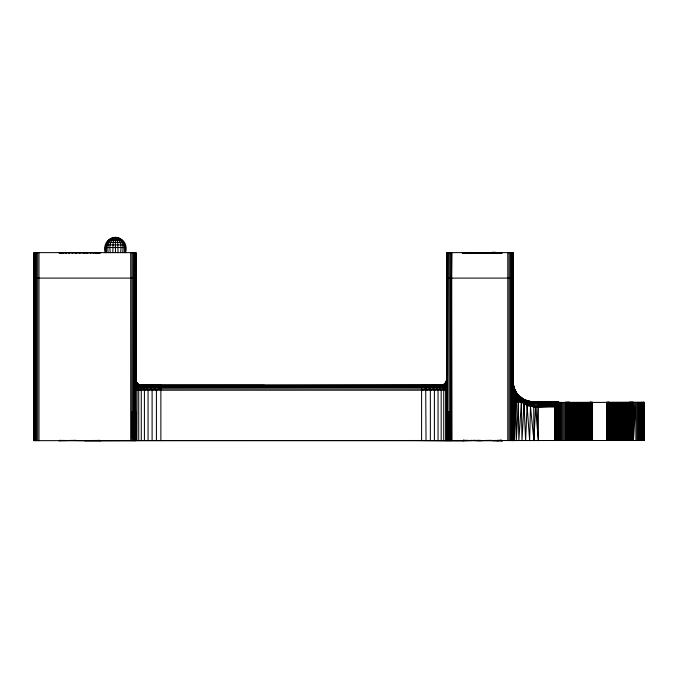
<?xml version="1.0" encoding="UTF-8"?>
<svg xmlns="http://www.w3.org/2000/svg" width="678" height="678" viewBox="0 0 678 678"><rect width="100%" height="100%" fill="white"/><g stroke="black" fill="none" stroke-linecap="round" stroke-linejoin="round"><path stroke-width="1.02" d="M446.649 320.914L446.641 252.631L512.89 252.631L512.89 440.658L513.246 401.91C517.322 398.088 513.466 392.359 512.89 387.824L513.246 401.91C535.061 403.359 515.916 397.24 514.085 388.452C513.305 386.231 512.915 383.884 512.89 381.528C512.593 388.384 517.017 393.876 519.475 399.817L518.212 401.384L513.093 401.859L514.517 398.232L513.06 388.333M512.204 346.034L512.712 346.034L512.89 371.341L512.026 368.51L512.788 370.341L512.89 252.631L512.712 277.929L512.204 277.929L512.89 278.107L512.89 371.341L512.204 369.239M512.915 402.029L512.924 399.935M512.932 386.367L512.899 382.256M33.9 400.749L34.07 409.571L34.247 398.274C33.544 424.487 34.247 389.926 34.07 400.91M135.736 278.107L135.812 252.631L33.9 252.631L33.9 440.658L558.748 440.505M451.455 278.107L450.556 440.658L451.455 278.107L451.743 440.658L451.743 252.631L451.455 278.107L446.641 278.107L446.709 390.189L135.744 390.214L135.812 252.631L135.812 440.658L84.86 440.658L129.464 440.488M135.253 372.637L135.676 381.536L135.642 366.518L135.125 366.518M446.819 342.822L446.666 380.07L445.37 384.282L441.742 385.214L424.987 385.29L437.225 385.443M512.89 252.631L512.856 278.099L451.743 278.107M513.246 401.91L513.271 440.658L514.314 401.91L516.992 399.198L513.729 388.545L512.89 381.528L512.89 430.462L512.204 427.92L512.788 429.471L512.78 401.91C511.754 392.96 513.932 373.264 512.204 370.569M513 401.825L513.916 397.359L512.89 390.943L512.983 401.749M512.907 382.409L513.051 386.884L512.907 382.409L512.983 383.833L512.932 383.231M554.943 407.012L554.96 402.291L554.943 407.012L534.12 407.012L527.086 405.571L516.051 398.376L513.721 395.282L512.983 392.977L512.949 401.571M131.896 440.658L132.032 252.631M145.228 385.443L157.466 385.29L140.71 385.214L137.736 384.045L135.888 381.078L135.642 366.518L135.422 380.799C136.261 378.858 135.727 385.528 138.405 385.375L443.319 384.901L445.175 386.113L446.709 390.189L446.641 252.631L446.717 440.658L446.819 252.631M446.709 390.189L446.819 366.518L447.327 366.518M512.229 273.717L512.356 252.631L512.712 277.929L512.754 252.631L512.712 440.658M512.941 383.104L513.407 386.536L512.983 383.494C513.568 390.206 517.721 396.257 523.543 399.554C527.391 400.656 532.391 401.478 530.476 406.631L533.942 440.658L533.696 402.596L533.272 401.91L524.297 400.3L518.051 395.723L514.763 391.087L512.89 383.206L514.678 389.884L518.111 395.732L515.687 392.181M538.366 407.012L554.943 406.198L554.96 402.291M136.871 440.658L137.066 385.045L135.812 380.189L136.498 386.214L135.744 390.214L135.642 353.526M133.261 252.631L133.015 440.658L132.032 411.614L135.642 411.614L135.744 440.658M447.327 252.631L447.048 440.658L410.978 440.488M512.712 346.034L512.5 369.391L512.229 348.068M512.246 394.393L512.89 378.494L512.204 369.756L512.89 373.18L512.712 372.569L512.237 390.638M512.204 403.647L512.89 401.91L512.712 400.63L512.204 400.579L512.712 403.647L512.788 429.471L512.78 401.91M512.89 401.91L512.89 394.426L512.89 401.91L512.89 400.062M134.32 252.631L134.007 440.658L133.261 411.614M135.125 252.631L134.82 440.658L134.32 411.614M444.717 384.807C447.997 375.12 446.497 383.96 445.946 387.375L138.21 387.663L136.575 387.46L135.837 385.706L135.744 390.214L135.812 380.019L137.414 386.231L136.244 388.214L135.914 382.121L135.871 389.57L136.261 382.239L135.71 380.214L135.642 366.518M512.026 427.632L512.5 428.513L512.712 406.58L512.204 406.571M445.59 440.658L445.59 390.214L446.616 388.494L446.632 385.596M138.727 440.658L138.727 390.214L138.185 386.307L135.812 382.4L135.947 385.019L136.973 386.799L139.151 385.799L441.81 385.799L445.675 384.714L446.641 382.4L446.641 384.892M569.181 423.979L569.41 440.505L569.961 402.291L570.537 440.505L571.13 402.291L571.749 440.505L572.385 402.291L573.037 440.505L573.707 402.291L574.376 440.505L575.741 402.291L575.741 440.505L576.419 402.291L577.105 440.505L578.453 402.291L578.453 440.505L579.114 402.291L579.766 440.505L580.419 402.291L581.08 440.505L581.758 402.291L582.436 440.505L583.8 402.291L583.8 440.505L584.478 402.291L585.156 440.505L585.834 402.291L586.495 440.505L587.148 402.291L587.784 440.505L589.004 402.291L589.004 440.505L589.58 402.291L590.123 440.505L590.199 435.344M609.446 402.291L608.903 440.505L608.505 411.58M135.812 384.892L135.871 389.57M588.402 402.291L587.784 440.505L587.784 402.291M627.896 402.291L627.277 440.505L626.641 402.291L625.989 440.505L625.989 402.291L624.65 440.505L623.972 402.291L623.285 440.505L623.285 402.291L621.921 440.505L621.243 402.291L620.573 440.505L619.912 402.291L619.26 440.505L619.26 402.291L617.946 440.505L617.268 402.291L616.59 440.505L615.912 402.291L615.226 440.505L614.548 402.291L613.87 440.505L613.192 402.291L612.531 440.505L611.878 402.291L611.242 440.505L610.624 402.291L610.022 440.505L610.022 402.291L608.903 440.505L608.903 402.291M421.597 385.29L442.878 385.443L444.887 384.824L446.412 382.604L446.641 380.019L446.853 381.299L446.819 366.518L447.056 381.731M448.141 252.631L447.641 440.658L447.327 411.614M575.054 402.291L574.376 440.505L574.376 402.291M577.783 402.291L577.105 440.505L577.105 402.291M583.114 402.291L582.436 440.505L582.436 402.291M618.607 402.291L617.946 440.505L617.946 402.291M622.607 402.291L621.921 440.505L621.921 402.291M625.328 402.291L624.65 440.505L624.65 402.291M512.229 388.664L512.254 372.908M34.07 409.571L34.273 399.35L33.951 406.3L34.332 406.08M446.853 381.299L447.141 375.697M513.322 401.749L513.271 400.656L515.102 398.918L518.212 401.384L521.382 401.91L521.992 440.658L524.043 403.952C526.696 398.376 518.178 397.376 516.45 393.299C514.424 395.401 513.246 398.401 512.907 401.291M449.192 252.631L449.192 411.614L448.455 440.658L448.141 411.614M590.123 440.505L590.207 437.403M521.382 401.91L518.848 440.658L518.212 401.384L522.077 401.859L524.043 403.952L525.628 440.658L527.086 405.571L530.603 405.673L534.01 404.461L533.671 402.088C526.823 402.122 519.441 395.138 513.119 401.24M634.701 402.291L633.455 440.505L635.888 402.291L635.888 440.505M438.039 440.658L438.039 390.214L440.098 388.892L441.047 386.604L445.175 386.113L446.404 384.316L446.641 382.4M450.421 252.631L450.421 411.614L449.446 440.658L449.192 411.614M136.871 390.214L135.931 388.833L135.897 382.79M512.712 406.58L512.89 375.29L512.204 372.756M512.204 395.291L512.712 395.537L512.89 386.63L512.195 375.18M132.032 411.614L130.718 440.658L130.718 252.631M512.899 401.19L515.034 390.655L513.848 387.748L512.932 401.486M533.942 440.658L535.527 407.012L534.247 405.69L534.035 403.402M590.182 417.377L590.191 429.445M534.171 404.461L534.086 405.69L530.476 406.631L529.654 440.658L527.086 405.571C528.086 402.986 527.382 399.647 523.857 399.656C518.068 397.054 513.966 390.96 513.127 384.697M426.038 440.658L425.708 388.892L426.284 385.29M512.331 392.604L512.212 380.68M136.575 387.46L135.981 381.341L137.041 383.384L139.422 384.994L160.864 385.112L160.864 440.658M445.548 383.29L446.599 382.587L446.641 380.68L445.548 383.29L446.616 388.494L446.404 384.316L441.548 385.112L443.065 385.257L445.548 383.29L446.641 380.189L446.149 382.689L443.793 385.011M33.9 400.91L34.264 398.24L33.993 399.562M534.12 407.012L534.247 405.69M446.607 383.451C445.268 382.68 443.505 385.74 441.598 385.138L424.987 385.29L441.988 385.333C445.548 382.104 446.802 386.274 446.582 389.579L446.056 382.519L446.582 381.892L445.37 384.282M34.07 429.657L33.9 430.979L34.07 420.784M105.243 252.631C100.497 232.952 130.362 232.952 125.625 252.631M430.352 440.658L430.352 390.214L429.716 388.892L430.861 385.29M484.168 253.377L484.295 252.716L472.803 252.716L473.414 253.377M516.644 393.342L522.535 400.613L522.077 401.859C531.569 408.953 544.171 404.224 554.935 405.41L554.926 402.291L538.366 402.088C528.247 403.529 513.56 400.444 512.89 387.824M512.153 379.824L512.644 380.324L512.712 370.951M33.993 400.122L34.231 398.41M33.976 399.8L34.214 398.528M512.924 401.401C515.246 395.113 518.806 394.096 523.543 399.554M434.395 440.658L434.395 390.214L433.513 388.892L435.191 385.29M34.247 399.206L33.976 399.969L34.205 398.859M512.712 400.63L512.5 428.513L512.229 408.656M136.066 387.858C136.21 381.375 144.778 385.748 144.414 390.214L144.414 440.658M443.726 440.658L443.726 390.214L445.514 387.553L441.548 385.112L443.471 385.451L445.641 383.282L446.624 380.807M33.9 408.741L34.103 407.885M465.379 440.319L464.413 440.658L480.405 440.319M512.712 373.858L512.712 371.739M434.395 390.214L437.005 388.892L437.793 386.604L439.166 385.29L444.268 386.307L445.226 387.663L444.768 388.892L445.59 390.214L446.234 388.892L445.175 386.113L445.87 386.341L446.641 389.35M83.487 253.377C82.936 252.318 100.319 252.157 95.657 253.377M33.976 399.969L34.222 399.037M486.007 253.377L486.262 252.716L490.041 252.716L489.541 253.377M446.531 381.655L446.743 380.214M446.556 381.078L444.912 383.892L441.742 385.214M441.183 440.658L441.183 390.214L445.234 385.197L446.319 385.57L446.607 387.104M446.463 381.502C442.861 385.011 445.87 384.629 446.531 388.833L445.946 387.375L446.353 387.935M157.466 385.29L140.465 385.333L137.651 384.112L135.888 381.078M63.427 440.319L62.834 440.658L75.928 440.319M141.27 440.658L141.27 390.214L140.6 387.663L139.151 385.799L140.905 385.112C138.168 385.019 135.786 383.104 135.592 380.46M87.081 253.377L87.513 252.716M135.812 388.138L135.931 388.833L137.007 385.841L138.558 384.646C140.592 385.46 135.854 383.951 136.261 382.239L137.702 384.409L137.414 386.231L135.871 383.621M489.592 253.377C489.635 251.962 498.847 251.767 495.601 253.377M497.66 440.658L500.211 440.658L499.364 440.319M466.973 252.631L464.413 252.631L465.379 252.97M491.211 253.377L491.83 252.716L482.312 252.631M445.76 383.443L446.099 382.392L444.429 384.621L445.573 383.197M445.149 383.621L445.141 384.087M90.386 253.377L91.013 252.716M488.185 252.716L487.804 253.377L488.143 252.716L486.668 252.631M445.955 383.68L446.268 382.706M493.084 252.97L492.787 253.377L493.508 252.716L492.762 252.631L493.44 252.716M442.878 385.443L446.319 383.604L446.548 384.884L445.582 386.697L446.446 387.706M494.677 252.97L494.338 253.377L495.084 252.716L500.211 252.631L498.771 253.377M93.276 253.377L94.089 252.716M441.047 386.604L441.81 385.799M474.88 440.319L471.193 440.573L471.541 440.319M496.813 253.377L497.711 252.716M496.915 253.377L497.754 252.631L494.499 252.631M512.899 399.147L513.831 401.673L515.161 400.545L516.051 398.376L512.89 385.197M136.244 388.214L138.405 385.375L136.498 382.57M554.943 406.198L538.366 405.69L536.942 407.012L538.366 440.658L538.366 401.91L558.748 402.291M497.872 253.377L498.983 252.631M497.983 253.377L499.084 252.631L496.16 252.631M491.465 252.97L490.77 252.631M498.889 253.377L499.364 252.97M97.42 253.377L98.869 252.631L96.607 252.716M499.508 253.377L500.118 252.97M137.914 384.918L136.719 383.045L135.837 388.494L137.32 383.748M500.059 253.377L501.839 252.631L500.101 252.631M500.186 253.377L500.695 252.97M98.513 253.377L100.225 252.631L98.48 252.716M500.432 253.377L501.084 252.97M98.878 253.377L100.683 252.631L99.632 252.716M500.618 253.377L501.89 252.716M500.754 253.377L501.279 252.97L463.354 252.97L463.879 253.377M137.897 385.748L139.592 384.943M444.988 383.96L442.87 384.943L443.683 384.799M471.464 440.319L471.117 440.573L471.871 440.658M513.178 401.41C519.763 397.596 526.831 401.393 533.493 402.088L558.748 402.079M469.947 440.319L470.134 440.658M465.65 440.658L463.489 440.658L464.506 440.319M138.21 387.663L139.973 386.604L443.793 386.604L445.226 387.663M65.435 440.573L65.868 440.319M140.99 388.892L138.727 390.214L136.88 388.892L136.075 389.172L136.939 387.553L138.651 388.892M515.102 398.918L519.823 397.35L522.458 398.918M495.982 252.97L496.432 252.716M468.642 440.319L468.379 440.658M138.219 384.74L136.846 383.612L138.219 384.74L137.244 384.426M156.415 440.658L156.415 390.214L158.796 388.892L160.864 390.214M464.057 440.319L462.794 440.658L467.396 440.319M141.27 390.214L143.855 388.892M125.277 252.631C126.633 245.961 123.218 237.3 115.429 237.342L114.107 238.707L113.15 242.436L112.794 252.631M135.812 380.68L136.193 382.434L137.702 384.409L138.914 385.121L140.905 385.112L138.643 385.307L139.422 384.935M152.109 440.658L152.109 390.214L154.72 388.892L156.415 390.214M264.479 385.29L139.015 385.121L140.855 385.138M466.311 440.319L465.549 440.658L468.473 440.658M144.414 390.214L147.151 388.892L145.88 385.799L144.389 385.112M148.067 440.658L148.067 390.214L150.804 388.892L152.109 390.214M538.366 405.69L535.527 407.012L538.366 440.658M62.91 440.573L60.647 440.658L61.613 440.319M500 252.97L501.017 252.631M463.608 440.658L464.625 440.319M463.337 440.573L463.93 440.319M61.045 440.573L59.3 440.658L60.495 440.319M500.957 252.97L502.542 252.631L501.169 252.716L501.712 252.631M462.938 440.573L463.549 440.319M464.049 440.573L462.32 440.658L463.676 440.319M430.352 390.214L433.513 388.892M463.481 440.319L462.735 440.573L502.542 440.658L501.169 440.573L501.712 440.658M59.893 440.573L58.842 440.658L60.113 440.319M443.912 384.918L441.988 385.333M513.246 401.579L524.297 400.3L530.365 402.266M426.038 390.214L429.716 388.892M468.473 252.631L465.65 252.631L466.311 252.97M493.44 440.573L492.762 440.658L498.983 440.658L498.322 440.319M421.597 390.214L425.708 388.892M466.761 253.377C462.905 252.233 476.159 252.106 476.829 253.377M496.245 440.658L499.084 440.658L498.423 440.319M521.797 398.766L524.509 401.368L530.62 403.435L554.926 402.868C544.205 400.223 532.874 405.647 522.713 401.681L522.424 401.317C517.695 399.367 512.814 395.333 513.034 389.74M63.868 253.377L62.834 252.631L83.716 252.716M96.098 440.319L96.683 440.658L75.809 440.573M124.252 252.631C126.498 233.495 106.751 231.884 110.336 252.631M512.89 383.206C511.195 394.825 523.246 403.249 533.696 402.596L533.493 402.088L530.527 402.783L527.459 402.647M122.633 252.631C126.049 232.952 104.81 232.952 108.226 252.631M467.82 253.377L466.871 252.631L470.134 252.631M494.499 440.658L497.813 440.573L497.33 440.319M470.049 252.631L469.549 252.716L470.286 253.377M120.523 252.631C124.108 231.884 104.361 233.495 106.607 252.631M118.065 252.631L117.718 242.436L116.752 238.707L115.429 237.342C107.641 237.3 104.226 245.961 105.582 252.631M534.959 401.91L533.671 402.088L533.696 402.596L529.823 402.079M463.464 440.573L462.082 440.658L462.862 440.573M84.86 440.658L86.174 440.488M471.193 252.716L471.93 252.631M462.082 440.658L463.066 440.573M502.542 252.631L500.576 252.716M524.043 403.952L527.298 404.707L554.926 404.664L554.935 405.41L538.366 404.461L554.926 403.673L538.366 403.402M494.601 440.319L495.084 440.573L474.583 440.573L480.134 440.658M445.234 385.197L444.268 385.257L444.268 386.307M471.541 252.97L471.117 252.716L489.991 252.716M478.397 252.716L478.6 253.377L478.371 252.716L482.312 252.716L482.312 253.377M477.956 440.658L491.525 440.319M498.839 252.716L501.135 252.631M538.366 402.596L644.1 402.291L644.066 440.505L554.943 440.505L554.926 402.291M112.794 237.69L118.065 237.69M110.336 238.707L120.523 238.707M108.226 240.326L122.633 240.326M106.607 242.436L124.252 242.436M105.582 244.894L125.277 244.894M105.243 247.538L125.625 247.538M61.012 253.377L58.842 252.631L99.403 252.97M33.9 278.107L135.812 278.107L135.786 380.07L135.642 252.631L135.405 440.658L135.125 411.614M140.71 385.214L441.598 385.138M136.88 388.892L446.234 388.892M450.421 411.614L446.819 411.614L447.048 440.658L461.498 440.658L59.503 440.573M138.643 385.307L140.465 385.333M62.91 252.716L60.647 252.631L62.096 253.377M96.607 440.573L98.869 440.658L97.912 440.319M465.786 252.716L463.489 252.631L465.006 253.377M498.839 440.573L501.135 440.658L500 440.319M499.245 440.319L501.839 440.658L500.576 440.319M480.346 440.573L482.312 440.658M484.49 252.631L486.236 252.716M61.045 252.716L59.3 252.631L59.893 252.716M98.48 440.573L100.225 440.658L99.03 440.319M462.447 252.631L465.125 253.377M463.93 252.716L462.082 252.631L462.862 252.716M533.493 402.088L528.832 401.579L523.23 399.266L519.551 396.715L516.45 393.121L516.653 394.138L515.695 392.299M500.576 440.573L502.186 440.658M462.082 252.631L464.566 253.377M462.21 252.631L464.523 252.631M534.01 404.461C529.01 405.241 525.213 400.825 520.399 401.334L520.823 399.749L515.034 390.655L517.382 394.299L520.984 398.028M523.857 399.656L528.832 401.579L532.722 401.901L558.748 401.91L536.662 401.91M99.632 440.573L100.683 440.658L99.403 440.319M472.863 440.573L473.863 440.658M512.204 405.546L512.712 405.588M137.414 386.231L139.973 386.604M444.734 385.629L446.116 385.968L446.616 388.494M500.957 440.319L502.542 440.658M139.27 385.002L140.126 385.087M461.93 440.658L417.326 440.488M142.278 385.799L139.575 385.443L137.303 383.621M501.084 440.319L502.415 440.658M501.567 440.573L502.305 440.658L500.118 440.319M494.576 252.631L495.084 252.716M469.549 440.573L470.049 440.658M445.675 384.714L446.471 385.163L446.582 387.257M533.696 402.596L525.45 400.351L519.551 396.715L519.848 397.537M463.608 252.631L464.049 252.716M530.51 401.723L525.45 400.351M524.441 400.8L533.272 401.91L531.323 402.317L528.832 401.579M530.662 404.758L524.28 403.198L522.713 401.681M528.086 401.562L523.73 399.74L518.577 395.655L520.712 397.579M462.735 252.716L464.006 253.377M501.279 440.319L501.89 440.573M501.152 440.319L501.762 440.573M462.938 252.716L463.676 252.97M512.204 399.732L512.712 399.961M524.441 402.461L527.425 403.859L530.662 404.198L533.874 403.402L533.874 402.596M513.831 401.673L514.314 401.91L514.424 440.658L516.06 401.91L518.043 399.969L518.145 398.927L513.797 387.96M497.228 440.319L497.711 440.573M468.108 252.716L469.023 253.377L468.549 252.97M523.069 399.825C517.763 397.172 513.39 391.994 513.102 385.884M495.982 440.319L496.525 440.573M65.435 252.716L66.241 253.377M93.649 440.319L94.089 440.573M514.424 389.248C516.483 394.74 521.331 398.537 526.382 401.164M469.625 252.716L470.371 253.377M523.221 399.266L525.848 401.198M512.102 383.062L512.763 384.426L512.263 386.731M68.503 252.716L69.139 253.377M523.255 399.884L521.696 398.689L521.831 399.156M60.113 252.97L60.639 253.377M463.549 252.97L464.193 253.377M463.93 252.97L464.447 253.377M521.043 398.156L518.594 395.927M512.204 394.088L512.712 394.503M465.269 252.97L465.854 253.377M521.484 398.283L523.399 399.935M512.144 376.866L512.636 377.417L512.356 374.476L512.763 375.485M521.136 398.478L518.017 395.342L515.178 391.104L512.983 383.612L513.407 386.536M522.535 400.613L523.255 401.376M149.397 385.29L150.804 388.892M72.004 252.716L72.444 253.377M516.805 393.545L519.729 396.766M512.204 388.748L512.712 389.333M440.098 388.892L441.183 390.214M523.628 400.944L524.501 402.003M437.005 388.892L438.039 390.214M136.125 382.155L136.481 382.604M512.424 372.417L512.568 374.773L512.551 371.9M442.709 388.892L443.726 390.214M147.151 388.892L148.067 390.214M514.517 398.232L512.949 394.749L513.06 399.071M512.204 383.841L512.712 384.587M518.111 395.732C515.373 391.469 514.992 391.698 513.653 387.291L514.848 391.189L514.136 389.426M512.449 369.264L512.204 368.9L512.89 371.341L512.449 369.264L512.78 370.281M513.492 386.452L516.839 393.596L514.297 388.969L512.89 381.926M521.806 400.673L522.73 402.19M516.839 393.596L514.297 388.969M153.864 385.29L154.72 388.892M512.204 379.468L512.712 380.358M515.661 391.994L516.628 393.782M475.083 253.377L474.634 252.716L475.032 253.377M512.204 375.748L512.712 376.756M75.809 252.716L76.029 253.377M513.407 386.401L512.983 383.612L515.238 391.664M523.73 399.74L524.043 400.478M513.195 399.486L514.509 401.596L516.06 401.91L516.297 440.658L518.441 401.91L516.238 401.478L515.161 400.545L512.924 396.461M514.085 388.452L515.178 391.104M513.517 386.57L513.051 384.129L514.678 389.884M513.39 386.129L514.144 388.858M513.653 387.452L515.221 391.952L513.407 386.265M513.06 401.062L512.907 400.266M480.329 252.716L480.456 253.377M513.577 387.308L513.924 388.858M536.01 402.088L536.112 402.596M158.508 385.29L158.796 388.892M512.568 389.748L512.712 390.604M513.06 384.782L513.382 386.816M512.712 370.451L512.89 371.824L512.712 370.12M512.89 381.528L513.339 385.799M135.71 380.214L135.812 381.248M512.221 377.663L512.593 383.494M512.899 382.078L512.932 382.892M629.447 421.394L629.531 424.411M629.531 434.31L629.065 402.291L628.489 440.505L628.489 402.291L627.277 440.505L627.277 402.291M135.837 385.706L135.863 387.18M512.229 405.724L512.5 428.513M446.717 278.107L446.641 252.631L446.709 381.104M512.89 394.426L512.932 400.469M512.712 324.474L512.204 252.631L512.204 440.658M643.947 402.291L643.947 440.505M643.761 402.291L643.761 440.505M643.481 402.291L643.481 440.505M643.117 402.291L643.117 440.505M642.668 402.291L642.668 440.505M642.117 402.291L642.117 440.505M641.49 402.291L641.49 440.505M640.761 402.291L640.761 440.505M639.947 402.291L639.947 440.505M639.049 402.291L639.049 440.505M638.074 402.291L638.074 440.505M637.015 402.291L637.015 440.505M633.455 402.291L633.337 440.505M633.201 402.291L633.201 440.505M633.066 402.291L633.066 440.505M632.921 402.291L632.921 440.505M632.769 402.291L632.769 440.505M632.608 402.291L632.608 440.505M632.447 402.291L632.447 440.505M632.269 402.291L632.269 440.505M632.091 402.291L632.091 440.505M631.913 402.291L631.913 440.505M631.726 402.291L631.726 440.505M631.54 402.291L631.54 440.505M631.354 402.291L631.354 440.505M631.176 402.291L631.176 440.505M630.989 402.291L630.989 440.505M630.82 402.291L630.82 440.505M630.65 402.291L630.65 440.505M630.489 402.291L630.489 440.505M630.345 402.291L630.345 440.505M630.201 402.291L630.074 440.505M629.955 402.291L629.955 440.505M629.854 402.291L629.854 440.505M629.76 402.291L629.684 440.505M629.616 440.505L629.523 402.291L629.447 440.505M620.573 402.291L620.573 440.505M616.59 402.291L616.59 440.505M615.226 402.291L615.226 440.505M613.87 402.291L613.87 440.505M612.531 402.291L612.531 440.505M611.242 402.291L611.242 440.505M609.064 402.291L609.064 440.505M608.785 402.291L608.785 440.505M608.649 402.291L608.649 440.505M608.497 402.291L608.53 440.505M608.412 402.291L608.319 440.505M608.225 402.291L608.225 440.505M608.124 402.291L608.124 440.505M607.912 402.291L608.022 440.505M607.691 402.291L607.691 440.505M607.454 402.291L607.454 440.505M607.217 402.291L607.217 440.505M606.98 402.291L606.98 440.505M606.751 402.291L606.751 440.505M606.522 402.291L606.522 440.505M592.504 402.291L592.504 440.505M592.275 402.291L592.275 440.505M592.047 402.291L592.047 440.505M591.809 402.291L591.809 440.505M591.572 402.291L591.572 440.505M591.224 402.291L591.224 440.505M591.114 402.291L591.114 440.505M591.004 402.291L591.004 440.505M590.902 402.291L590.801 440.505M590.707 402.291L590.707 440.505M590.614 402.291L590.53 440.505L590.377 402.291M590.309 402.291L590.309 440.505M590.191 402.291L590.097 440.505M589.962 402.291L589.962 440.505M586.495 402.291L586.495 440.505M585.156 402.291L585.156 440.505M581.08 402.291L581.08 440.505M579.766 402.291L579.766 440.505M573.037 402.291L573.037 440.505M571.749 402.291L571.749 440.505M570.537 402.291L570.537 440.505M569.579 402.291L569.562 440.505M569.461 402.291L569.342 440.505L569.266 402.291M569.071 402.291L569.173 440.505M568.952 402.291L568.952 440.505M568.825 402.291L568.825 440.505M568.681 402.291L568.681 440.505M568.537 402.291L568.537 440.505M568.376 402.291L568.376 440.505M568.206 402.291L568.206 440.505M568.037 402.291L568.037 440.505M567.85 402.291L567.85 440.505M567.672 402.291L567.672 440.505M567.486 402.291L567.486 440.505M567.3 402.291L567.3 440.505M567.113 402.291L567.113 440.505M566.935 402.291L566.935 440.505M566.757 402.291L566.757 440.505M566.588 402.291L566.588 440.505M566.418 402.291L566.418 440.505M566.257 402.291L566.257 440.505M566.105 402.291L566.105 440.505M565.961 402.291L565.961 440.505M565.825 402.291L565.825 440.505M565.689 402.291L565.689 440.505M565.571 402.291L565.571 440.505M564.325 402.291L564.325 440.505M563.138 402.291L563.138 440.505M562.011 402.291L562.011 440.505M560.952 402.291L560.952 440.505M559.977 402.291L559.977 440.505M559.079 402.291L559.079 440.505M558.265 402.291L558.265 440.505M557.536 402.291L557.536 440.505M556.909 402.291L556.909 440.505M556.358 402.291L556.358 440.505M555.909 402.291L555.909 440.505M555.545 402.291L555.545 440.505M555.265 402.291L555.265 440.505M555.079 402.291L555.079 440.505M511.398 252.631L511.398 440.658M510.339 252.631L510.339 440.658M509.11 252.631L509.11 440.658M507.788 252.631L507.788 440.658M421.597 385.112L421.597 440.658M115.429 237.342L115.429 252.631M79.758 252.716L79.758 253.377M38.993 252.631L38.993 440.658M37.68 252.631L37.68 440.658M36.451 252.631L36.451 440.658M35.392 252.631L35.392 440.658M34.586 252.631L34.586 440.658M34.07 252.631L34.07 440.658"/></g></svg>
